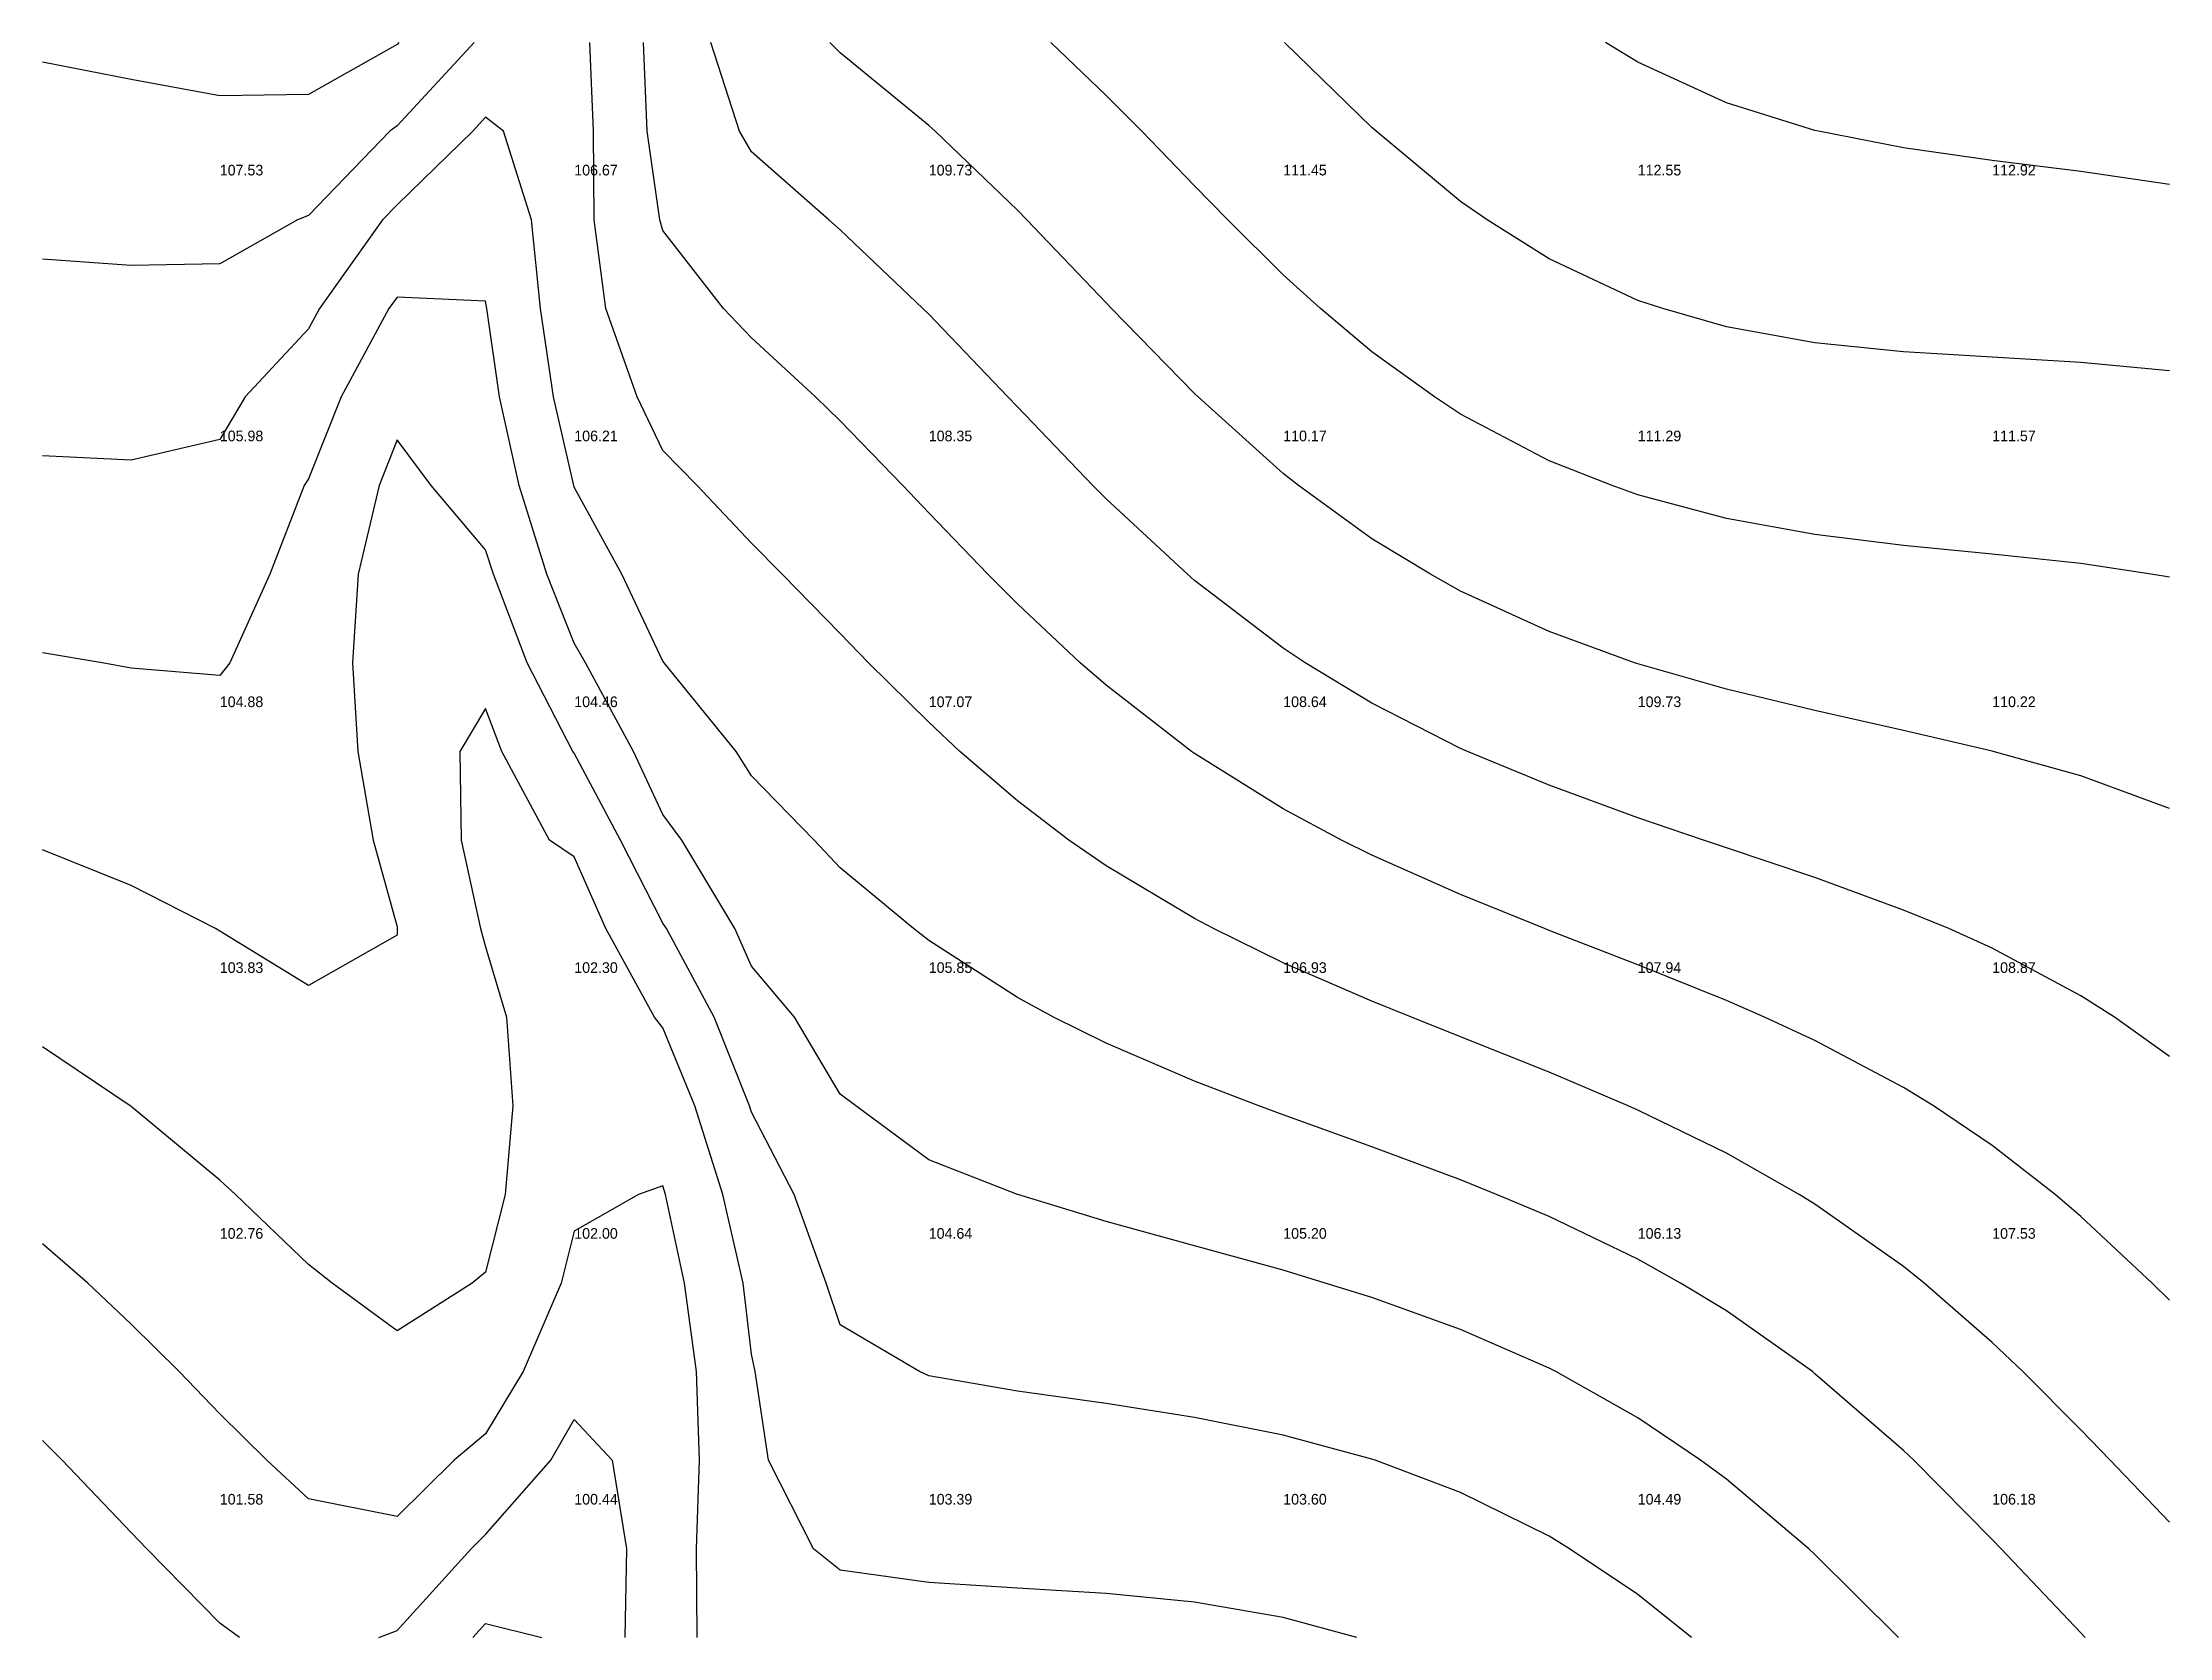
# Model space of a CAD drawing. Header units: metres. Extents: x 1000 to 1240, y 5000 to 5180.
import ezdxf

# ---------------------------------------------------------------- set-up
doc = ezdxf.new("R2010")
doc.units = ezdxf.units.M

msp = doc.modelspace()

# ---------------------------------------------------------------- linework, layer by layer
at = {"layer": 'C-TOPO-MAJR'}
for points in [[(1240, 5093.56, 110), (1230, 5097.24, 110), (1220.11, 5100, 110), (1220, 5100.03, 110), (1210, 5102.36, 110), (1200, 5104.6, 110), (1190, 5107.03, 110), (1180, 5109.87, 110), (1179.63, 5110, 110), (1170, 5113.53, 110), (1160, 5118.09, 110), (1156.6, 5120, 110), (1150, 5123.99, 110), (1141.73, 5130, 110), (1140, 5131.36, 110), (1130.4, 5140, 110), (1130, 5140.38, 110), (1120.61, 5150, 110), (1120, 5150.64, 110), (1111.08, 5160, 110), (1110, 5161.09, 110), (1100.71, 5170, 110), (1100, 5170.63, 110), (1090, 5178.84, 110), (1088.85, 5180, 110)], [(1209.42, 5000, 105), (1200, 5009.36, 105), (1199.29, 5010, 105), (1190, 5017.87, 105), (1187.09, 5020, 105), (1180, 5024.79, 105), (1170.74, 5030, 105), (1170, 5030.39, 105), (1160, 5034.75, 105), (1150, 5038.38, 105), (1144.73, 5040, 105), (1140, 5041.45, 105), (1130, 5044.2, 105), (1120, 5046.96, 105), (1110.04, 5050, 105), (1110, 5050.01, 105), (1100, 5053.91, 105), (1091.79, 5060, 105), (1090, 5061.31, 105), (1084.84, 5070, 105), (1080, 5075.77, 105), (1078.1, 5080, 105), (1072.13, 5090, 105), (1070, 5092.86, 105), (1066.7, 5100, 105), (1061.26, 5110, 105), (1060, 5112.2, 105), (1056.92, 5120, 105), (1053.8, 5130, 105), (1051.56, 5140, 105), (1050.14, 5150, 105), (1050, 5150.82, 105), (1040, 5151.27, 105), (1039.08, 5150, 105), (1033.71, 5140, 105), (1030, 5130.75, 105), (1029.54, 5130, 105), (1025.64, 5120, 105), (1021.12, 5110, 105), (1020, 5108.55, 105), (1010, 5109.41, 105), (1006.73, 5110, 105), (1000, 5111.11, 105)], [(1000, 5000, 100), (1000, 5000, 100)], [(1048.55, 5000, 100), (1050, 5001.58, 100), (1056.35, 5000, 100)]]:
    msp.add_polyline3d(points, dxfattribs=at)
at = {"layer": 'C-TOPO-MINR'}
for points in [[(1048.72, 5180, 107), (1040, 5170.6, 107), (1039.17, 5170, 107), (1030, 5160.48, 107), (1028.78, 5160, 107), (1020, 5155.03, 107), (1010, 5154.82, 107), (1000, 5155.56, 107)], [(1040.22, 5180, 108), (1040, 5179.76, 108), (1030, 5174.15, 108), (1020, 5174, 108), (1010, 5175.82, 108), (1000, 5177.78, 108)], [(1240, 5013.02, 107), (1233.31, 5020, 107), (1230, 5023.42, 107), (1223.47, 5030, 107), (1220, 5033.3, 107), (1212.32, 5040, 107), (1210, 5041.85, 107), (1200, 5048.89, 107), (1198.2, 5050, 107), (1190, 5054.65, 107), (1180, 5059.52, 107), (1178.91, 5060, 107), (1170, 5063.78, 107), (1160, 5067.79, 107), (1154.46, 5070, 107), (1150, 5071.82, 107), (1140, 5076.15, 107), (1132.13, 5080, 107), (1130, 5081.13, 107), (1120, 5087.1, 107), (1115.8, 5090, 107), (1110, 5094.43, 107), (1103.52, 5100, 107), (1100, 5103.29, 107), (1093.21, 5110, 107), (1090, 5113.3, 107), (1083.46, 5120, 107), (1080, 5123.49, 107), (1073.86, 5130, 107), (1070, 5133.95, 107), (1067.08, 5140, 107), (1063.56, 5150, 107), (1062.25, 5160, 107), (1062.18, 5170, 107), (1061.74, 5180, 107)], [(1240, 5038.07, 108), (1238.06, 5040, 108), (1230, 5047.52, 108), (1227.12, 5050, 108), (1220, 5055.54, 108), (1213.38, 5060, 108), (1210, 5062.06, 108), (1200, 5067.37, 108), (1194.32, 5070, 108), (1190, 5071.87, 108), (1180, 5075.91, 108), (1170, 5079.8, 108), (1169.49, 5080, 108), (1160, 5083.85, 108), (1150, 5088.29, 108), (1146.58, 5090, 108), (1140, 5093.5, 108), (1130, 5099.76, 108), (1129.66, 5100, 108), (1120, 5107.46, 108), (1117.08, 5110, 108), (1110, 5116.65, 108), (1106.65, 5120, 108), (1100, 5126.93, 108), (1097.06, 5130, 108), (1090, 5137.29, 108), (1087.22, 5140, 108), (1080, 5146.69, 108), (1076.84, 5150, 108), (1070, 5158.78, 108), (1069.66, 5160, 108), (1068.23, 5170, 108), (1067.83, 5180, 108)], [(1240, 5065.58, 109), (1233.81, 5070, 109), (1230, 5072.41, 109), (1220, 5077.78, 109), (1215.11, 5080, 109), (1210, 5082.09, 109), (1200, 5085.76, 109), (1190, 5089.11, 109), (1187.43, 5090, 109), (1180, 5092.51, 109), (1170, 5096.17, 109), (1160.79, 5100, 109), (1160, 5100.34, 109), (1150, 5105.44, 109), (1142.49, 5110, 109), (1140, 5111.64, 109), (1130, 5119.29, 109), (1129.18, 5120, 109), (1120, 5128.52, 109), (1118.52, 5130, 109), (1110, 5138.87, 109), (1108.93, 5140, 109), (1100, 5149.35, 109), (1099.35, 5150, 109), (1090, 5158.87, 109), (1088.72, 5160, 109), (1080, 5167.68, 109), (1078.64, 5170, 109), (1075.41, 5180, 109)], [(1240, 5119.65, 111), (1237.92, 5120, 111), (1230, 5121.21, 111), (1220, 5122.26, 111), (1210, 5123.23, 111), (1200, 5124.48, 111), (1190, 5126.3, 111), (1180, 5128.94, 111), (1177.12, 5130, 111), (1170, 5132.81, 111), (1160, 5138.07, 111), (1157.08, 5140, 111), (1150, 5145.08, 111), (1144.2, 5150, 111), (1140, 5153.8, 111), (1133.76, 5160, 111), (1130, 5163.81, 111), (1124.03, 5170, 111), (1120, 5174.04, 111), (1113.76, 5180, 111)], [(1240, 5142.93, 112), (1230, 5143.9, 112), (1220, 5144.49, 112), (1210, 5145.08, 112), (1200, 5146.09, 112), (1190, 5147.9, 112), (1182.82, 5150, 112), (1180, 5150.9, 112), (1170, 5155.6, 112), (1163, 5160, 112), (1160, 5162.07, 112), (1150.47, 5170, 112), (1150, 5170.42, 112), (1140.13, 5180, 112)], [(1240, 5163.97, 113), (1230, 5165.43, 113), (1220, 5166.7, 113), (1210, 5168.12, 113), (1200.4, 5170, 113), (1200, 5170.09, 113), (1190, 5173.19, 113), (1180, 5177.79, 113), (1176.38, 5180, 113)], [(1230.49, 5000, 106), (1230, 5000.51, 106), (1221.02, 5010, 106), (1220, 5011.07, 106), (1211.14, 5020, 106), (1210, 5021.09, 106), (1200, 5029.77, 106), (1199.71, 5030, 106), (1190, 5036.88, 106), (1184.83, 5040, 106), (1180, 5042.7, 106), (1170, 5047.51, 106), (1164.05, 5050, 106), (1160, 5051.65, 106), (1150, 5055.37, 106), (1140, 5059, 106), (1137.25, 5060, 106), (1130, 5062.79, 106), (1120, 5067.07, 106), (1114.06, 5070, 106), (1110, 5072.22, 106), (1100, 5078.67, 106), (1098.26, 5080, 106), (1090, 5086.85, 106), (1087.08, 5090, 106), (1080, 5097.24, 106), (1078.26, 5100, 106), (1070.15, 5110, 106), (1070, 5110.17, 106), (1065.37, 5120, 106), (1060, 5129.83, 106), (1059.95, 5130, 106), (1057.65, 5140, 106), (1056.19, 5150, 106), (1055.18, 5160, 106), (1052, 5170, 106), (1050, 5171.58, 106), (1048.54, 5170, 106), (1040, 5161.69, 106), (1038.35, 5160, 106), (1031.26, 5150, 106), (1030, 5147.7, 106), (1022.87, 5140, 106), (1020, 5135.2, 106), (1010, 5132.88, 106), (1000, 5133.34, 106)], [(1186.08, 5000, 104), (1180, 5004.85, 104), (1172.31, 5010, 104), (1170, 5011.42, 104), (1160, 5016.36, 104), (1150.39, 5020, 104), (1150, 5020.14, 104), (1140, 5022.82, 104), (1130, 5024.82, 104), (1120, 5026.39, 104), (1110, 5027.8, 104), (1100, 5029.51, 104), (1098.97, 5030, 104), (1090, 5035.29, 104), (1088.44, 5040, 104), (1084.83, 5050, 104), (1080, 5059.29, 104), (1079.77, 5060, 104), (1075.8, 5070, 104), (1070.41, 5080, 104), (1070, 5080.62, 104), (1065.21, 5090, 104), (1060, 5099.79, 104), (1059.85, 5100, 104), (1054.69, 5110, 104), (1050.87, 5120, 104), (1050, 5122.74, 104), (1043.86, 5130, 104), (1040, 5135.18, 104), (1038, 5130, 104), (1035.63, 5120, 104), (1034.96, 5110, 104), (1035.58, 5100, 104), (1037.29, 5090, 104), (1040, 5080.21, 104), (1040.03, 5080, 104), (1040, 5079.27, 104), (1030, 5073.59, 104), (1020, 5079.73, 104), (1019.53, 5080, 104), (1010, 5084.88, 104), (1000, 5088.89, 104)], [(1148.29, 5000, 103), (1140, 5002.27, 103), (1130, 5003.98, 103), (1120, 5004.97, 103), (1110, 5005.58, 103), (1100, 5006.21, 103), (1090, 5007.61, 103), (1086.99, 5010, 103), (1081.9, 5020, 103), (1080.41, 5030, 103), (1080, 5031.97, 103), (1079.06, 5040, 103), (1076.76, 5050, 103), (1073.62, 5060, 103), (1070, 5068.79, 103), (1069.06, 5070, 103), (1063.58, 5080, 103), (1060, 5088.1, 103), (1057.22, 5090, 103), (1051.84, 5100, 103), (1050, 5104.85, 103), (1047.08, 5100, 103), (1047.24, 5090, 103), (1049.42, 5080, 103), (1050, 5077.95, 103), (1052.35, 5070, 103), (1053.06, 5060, 103), (1052.21, 5050, 103), (1050, 5041.23, 103), (1048.48, 5040, 103), (1040, 5034.61, 103), (1032.67, 5040, 103), (1030, 5042.11, 103), (1021.79, 5050, 103), (1020, 5051.61, 103), (1010, 5059.92, 103), (1009.9, 5060, 103), (1000, 5066.67, 103)], [(1073.87, 5000, 102), (1073.8, 5010, 102), (1074.12, 5020, 102), (1073.78, 5030, 102), (1072.45, 5040, 102), (1070.29, 5050, 102), (1070, 5050.97, 102), (1067.25, 5050, 102), (1060, 5045.86, 102), (1058.54, 5040, 102), (1054.25, 5030, 102), (1050, 5022.99, 102), (1046.46, 5020, 102), (1040, 5013.66, 102), (1030, 5015.66, 102), (1025.3, 5020, 102), (1020, 5025.25, 102), (1015.4, 5030, 102), (1010, 5035.37, 102), (1005.1, 5040, 102), (1000, 5044.44, 102)], [(1037.94, 5000, 101), (1040, 5000.77, 101), (1048.37, 5010, 101), (1050, 5011.61, 101), (1057.36, 5020, 101), (1060, 5024.59, 101), (1064.27, 5020, 101), (1065.91, 5010, 101), (1065.7, 5000, 101)], [(1022.23, 5000, 101), (1020, 5001.63, 101), (1011.78, 5010, 101), (1010, 5011.85, 101), (1002.2, 5020, 101), (1000, 5022.22, 101)]]:
    msp.add_polyline3d(points, dxfattribs=at)

# ---------------------------------------------------------------- texts
at = {"layer": 'C-TOPO-SPOT'}
for s, p in [('107.53', (1020, 5165)), ('106.67', (1060, 5165)), ('109.73', (1100, 5165)), ('111.45', (1140, 5165)), ('112.55', (1180, 5165)), ('112.92', (1220, 5165)), ('105.98', (1020, 5135)), ('106.21', (1060, 5135)), ('108.35', (1100, 5135)), ('110.17', (1140, 5135)), ('111.29', (1180, 5135)), ('111.57', (1220, 5135)), ('104.88', (1020, 5105)), ('104.46', (1060, 5105)), ('107.07', (1100, 5105)), ('108.64', (1140, 5105)), ('109.73', (1180, 5105)), ('110.22', (1220, 5105)), ('103.83', (1020, 5075)), ('102.30', (1060, 5075)), ('105.85', (1100, 5075)), ('106.93', (1140, 5075)), ('107.94', (1180, 5075)), ('108.87', (1220, 5075)), ('102.76', (1020, 5045)), ('102.00', (1060, 5045)), ('104.64', (1100, 5045)), ('105.20', (1140, 5045)), ('106.13', (1180, 5045)), ('107.53', (1220, 5045)), ('101.58', (1020, 5015)), ('100.44', (1060, 5015)), ('103.39', (1100, 5015)), ('103.60', (1140, 5015)), ('104.49', (1180, 5015)), ('106.18', (1220, 5015))]:
    msp.add_text(s, height=1.2, dxfattribs=at).set_placement(p)

doc.saveas('drawing.dxf')
